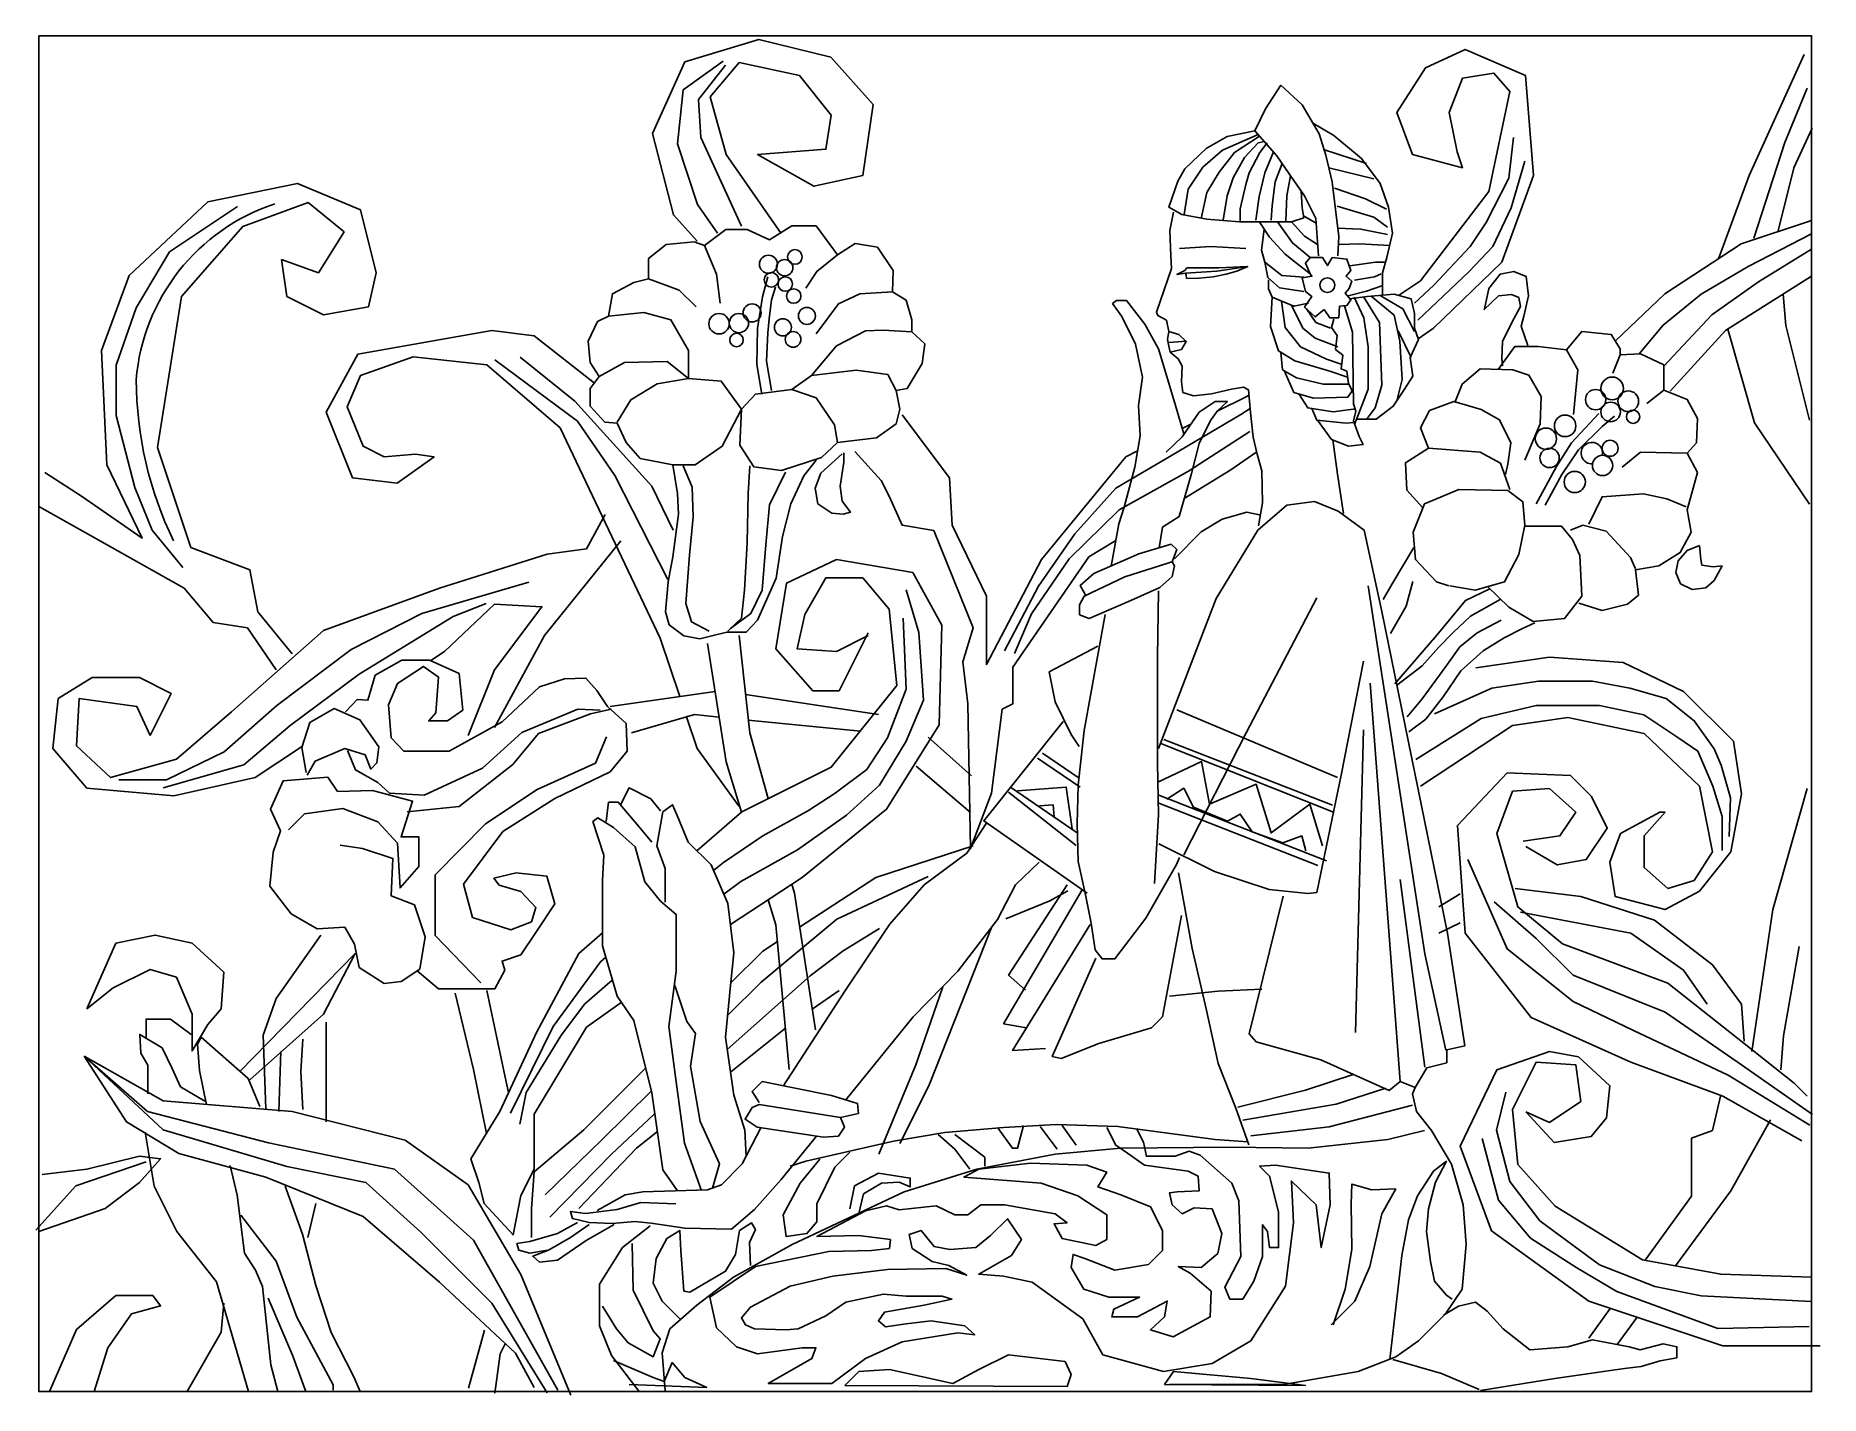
# Model space of a CAD drawing. Header units: millimetres. Extents: x 474 to 963, y 279 to 650.
import ezdxf

# ---------------------------------------------------------------- set-up
doc = ezdxf.new("R2010")
doc.units = ezdxf.units.MM
doc.layers.add('3', color=3, linetype='Continuous')

msp = doc.modelspace()

# ---------------------------------------------------------------- linework, layer by layer
at = {"layer": '3'}
msp.add_lwpolyline([(475.3, 650.29), (960.12, 650.29), (960.12, 279.58), (475.3, 279.58)], close=True, dxfattribs=at)
for points in [[(678.37, 596.24), (663.26, 617.81), (658.95, 633.62), (666.86, 642.96), (683.4, 639.37), (692.03, 628.59), (690.6, 619.24), (671.89, 617.81), (687.32, 609.15), (700.66, 612.06), (703.54, 631.46), (691.9, 644.44), (672.28, 649.23), (652, 643.13), (643.13, 623.56), (648.88, 601.28), (655.35, 594.09)], [(847.14, 579.3), (853.14, 583.31), (871.84, 607.74), (877.6, 635.06), (873.28, 640.09), (864.65, 638.65), (861.06, 629.31), (863.21, 618.53), (864.65, 614.21), (850.99, 617.81), (846.67, 629.31), (854.58, 641.53), (865.37, 646.56), (881.91, 639.37), (884.07, 612.06), (875.44, 588.34), (856.74, 570.37), (852.54, 567.42)], [(958.15, 645.12), (943.05, 612.06), (934.71, 589.32)], [(662.47, 643.35), (651.57, 635.51), (650.04, 620.69), (655.49, 604.14), (660.94, 596.29)], [(663.12, 642.26), (655.71, 632.89), (656.36, 622.44), (667.48, 598.26)], [(825.26, 590.09), (824.59, 600.31), (821.48, 606.54), (817.25, 612.54), (813.92, 617.43), (807.91, 624.32), (810.8, 630.32), (815.03, 636.76), (820.81, 631.43), (825.48, 623.43), (827.26, 617.65), (829.04, 610.32), (829.93, 602.76), (830.82, 595.43), (830.6, 590.09)], [(958.93, 635.97), (952.83, 621.06), (944.35, 594.97)], [(823.92, 626.32), (829.48, 622.98), (837.05, 616.76), (842.16, 609.87), (844.39, 603.43), (845.5, 596.31), (843.94, 589.65), (842.83, 585.42), (842.83, 579.36)], [(960.31, 624.99), (955.28, 614.21), (950.96, 596.96), (950.98, 596.73)], [(807.91, 624.32), (800.35, 622.76), (794.57, 619.43), (788.78, 613.87), (786.78, 610.54), (784.34, 603.43), (787.89, 601.43), (794.79, 600.09), (803.69, 599.43), (807.24, 599.43), (817.92, 599.43), (821.26, 600.54), (820.81, 603.2), (820.55, 607.85)], [(788.56, 601.43), (789.67, 608.32), (793.68, 614.32), (799.01, 618.98), (808.83, 623.26)], [(793.23, 600.31), (794.79, 607.43), (798.13, 612.98), (802.35, 618.32), (809.18, 622.86)], [(799.24, 599.87), (800.35, 606.54), (801.91, 611.43), (805.02, 616.98), (808.8, 620.98), (810.52, 621.33)], [(803.91, 599.2), (803.91, 602.98), (805.46, 609.65), (806.35, 612.76), (809.25, 618.32), (811.25, 620.98)], [(851.57, 577.15), (856.85, 582.11), (866.79, 592.67), (871.14, 599.19), (877.36, 611.3), (878.6, 622.48)], [(812.98, 618.51), (810.58, 612.76), (809.02, 606.32), (808.13, 599.87)], [(815.31, 615.38), (813.47, 610.32), (812.58, 603.87), (812.36, 599.87)], [(826.65, 619.14), (838.4, 615.39)], [(881.71, 615.96), (877.98, 603.23), (873.01, 592.67), (866.48, 585.84), (852.5, 572.49)], [(817.67, 611.95), (816.59, 606.54), (816.36, 599.65)], [(828.15, 614.15), (840.4, 611.15)], [(541.71, 589.06), (543.15, 578.99), (553.22, 573.96), (565.45, 576.12), (567.6, 585.46), (563.29, 602.71), (546.03, 609.9), (521.57, 604.87), (500, 584.74), (492.5, 564.25), (493.96, 532.94), (503.59, 512.87), (487.05, 524.37), (476.98, 530.84)], [(829.65, 608.65), (838.15, 605.65), (843.9, 602.9)], [(529.66, 603.56), (511.08, 591.19), (501.97, 575.9), (496.51, 560.24), (496.51, 546.41), (501.61, 526.76), (506.35, 515.11), (514.72, 504.92)], [(541.71, 589.06), (551.78, 585.46), (558.8, 596.65), (548.96, 604.65), (531.12, 598.1), (514.38, 578.99), (507.8, 537.68), (516.91, 510.38), (533.08, 504.25), (535.24, 492.75), (544.59, 481.25)], [(785.68, 602.07), (784.59, 596.99), (784.95, 590.09), (785.13, 586.65), (780.96, 574.67), (781.32, 573.77), (783.68, 572.5), (784.4, 569.41), (784.04, 567.23), (784.4, 565.42), (784.77, 563.79), (786.95, 561.97), (788.04, 559.98), (787.85, 555.62), (788.22, 552.72), (791.12, 551.81), (796.02, 552.36), (801.47, 553.63), (804.74, 554.17), (806.19, 553.45), (806.74, 547.28), (807.46, 540.56), (808.55, 535.85), (809.82, 531.31), (810, 522.6), (808.91, 516.25)], [(821.17, 601.03), (824.67, 599.08)], [(830.4, 603.65), (840.4, 600.65), (844.15, 597.9)], [(633.45, 544.66), (637.26, 550.76), (644.39, 555.08), (653.04, 556.6), (661.94, 555.84), (667.54, 548.22), (662.17, 538.07), (654.82, 532.96), (648.71, 532.96), (639.81, 534.74), (635.99, 539.06), (633.45, 544.4), (630.14, 544.66), (626.07, 548.98), (626.07, 553.81), (628.61, 557.11), (626.07, 560.93), (625.56, 566.77), (628.11, 572.11), (631.16, 573.64), (632.18, 579.74), (638.03, 582.79), (642.1, 583.8), (642.1, 589.4), (646.93, 593.21), (654.56, 593.97), (657.36, 592.96), (663.21, 597.28), (669.06, 597.28), (675.17, 594.48), (681.27, 598.29), (687.89, 598.29), (691.45, 593.46), (693.74, 590.41), (698.57, 593.46), (704.68, 592.45), (709, 586.09), (708.75, 580.25), (712.56, 577.96), (714.09, 572.62), (714.09, 569.31), (717.65, 566.01), (716.89, 560.67), (712.82, 553.81), (709.76, 553.3), (710.78, 548.22), (709.76, 544.15), (704.42, 540.34), (693.74, 539.06), (689.41, 535), (678.47, 531.44), (670.84, 532.45), (667.03, 538.3), (667.54, 548.22), (671.35, 552.28), (681.27, 553.55), (687.89, 551.27), (692.97, 543.89), (693.74, 539.06)], [(809.25, 599.2), (811.91, 595.2), (816.14, 590.54), (819.25, 588.09), (823.03, 585.2)], [(810.47, 597.37), (809.69, 591.65), (810.59, 588.37), (815.25, 584.76), (821.26, 584.31)], [(814.05, 599.43), (818.14, 593.65), (823.03, 589.65)], [(817.92, 599.43), (821.49, 595.49), (825.04, 593.2)], [(830.4, 597.65), (836.9, 597.4), (844.15, 595.9)], [(906.47, 566.84), (920.03, 579.71), (940.89, 593.37), (960.12, 599.77)], [(912.97, 563.32), (919.57, 571.15), (929.98, 579.66), (942.76, 587.23), (960.12, 596.15)], [(657.36, 592.96), (660.67, 585.08), (661.68, 577.2)], [(787.31, 592.09), (795.84, 592.63), (805.46, 592.09)], [(830.9, 593.16), (836.4, 593.41), (844.9, 592.91)], [(919.76, 559.93), (932.82, 573.99), (945.6, 582.98), (960.12, 591.9)], [(693.74, 590.41), (688.14, 585.84), (685.09, 581.26)], [(789.31, 586.83), (788.76, 586.1), (786.58, 585.01), (788.94, 585.38), (789.12, 584.83), (789.21, 583.92), (792.64, 584.02), (796.48, 584.33), (800.06, 585.06), (802.92, 585.92), (806.01, 587.19), (806.01, 587.19)], [(788.94, 585.38), (797.46, 585.94)], [(789.31, 586.83), (792.94, 586.83), (798.02, 586.83), (806.01, 587.19)], [(797.46, 585.94), (806.01, 587.19)], [(810.59, 588.37), (811.46, 584.16), (814.66, 581.4), (821.26, 580.31)], [(826.82, 575.42), (824.37, 573.42), (821.48, 576.09), (823.48, 578.98), (821.7, 580.31), (820.81, 584.09), (823.48, 584.53), (823.03, 585.2), (821.7, 588.09), (823.03, 589.65), (826.37, 589.65), (827.71, 587.42), (829.04, 589.65), (833.04, 589.2), (834.16, 586.09), (832.82, 584.53), (834.38, 583.2), (833.71, 581.2), (832.6, 579.87), (834.16, 578.09), (833.04, 576.53), (831.04, 576.31), (830.82, 573.2), (828.37, 573.2), (826.82, 575.42)], [(833.9, 587.41), (840.9, 588.41), (843.4, 588.41)], [(870.73, 575.57), (871.84, 581.13), (874.96, 585.13), (878.74, 585.8), (882.08, 584.46), (882.74, 579.13), (881.41, 573.57), (880.74, 570.91), (882.52, 565.57)], [(642.1, 583.8), (650.49, 580.75), (655.07, 576.18)], [(673.05, 552.3), (671.73, 560.36), (671.89, 570.23), (673.21, 578.94), (674.69, 584.37)], [(675.68, 553.29), (674.36, 561.34), (674.69, 569.08), (675.02, 572.86), (675.68, 578.12), (676.83, 581.57)], [(812.58, 578.76), (811.6, 581.11), (811.6, 583.58)], [(833.4, 579.16), (838.4, 580.41), (842.65, 581.91)], [(835.15, 583.41), (840.65, 584.41), (842.4, 585.16)], [(921.47, 553.12), (936.58, 569.65), (960.12, 584.55)], [(687.89, 568.81), (693.99, 576.94), (699.84, 579.74), (708.75, 580.25)], [(788.46, 541.48), (785.73, 550.69), (781.55, 564.71), (777.78, 571.41), (772.75, 577.9), (770.03, 577.9), (768.98, 577.06), (771.49, 573.5), (775.26, 565.97), (777.15, 556.97), (776.1, 549.23), (776.52, 540.86), (775.05, 532.28), (772.12, 521.39), (770.66, 516.79), (768.56, 505.28)], [(812.58, 578.76), (812.14, 570.76), (814.36, 564.09), (818.81, 561.42), (828.37, 558.53), (833.26, 556.9)], [(812.58, 578.76), (818.59, 576.31), (822.59, 577.2)], [(815.18, 577.7), (816.14, 570.53), (820.37, 565.2), (827.48, 561.87), (831.49, 560.53)], [(817.89, 576.6), (821.03, 570.31), (824.37, 567.64), (830.6, 565.2)], [(832.42, 576.46), (834.6, 569.2), (834.9, 549.39)], [(833.71, 578.31), (838.6, 578.98), (845.94, 579.65), (850.61, 578.31), (851.5, 574.31), (851.5, 570.31), (852.61, 567.2), (850.39, 562.31), (851.06, 557.2), (848.83, 553.64), (845.72, 548.97), (841.05, 545.42), (835.7, 545.42)], [(835.04, 578.76), (837.71, 573.2), (838.83, 565.2), (838.83, 553.64), (835.17, 544.02)], [(837.69, 578.85), (841.94, 571.87), (842.61, 554.75), (840.83, 548.53), (838.6, 545.64)], [(839.69, 579.08), (845.94, 573.87), (847.5, 566.75), (848.17, 556.31), (846.7, 550.44)], [(842.12, 579.3), (848.39, 575.64), (851.5, 569.42)], [(870.51, 575.35), (874.51, 579.13), (878.07, 579.57), (880.07, 578.68), (880.52, 576.24), (878.29, 572.02), (875.63, 566.68), (875.4, 562.02), (875.63, 560.02)], [(952.4, 579.67), (953.12, 571.09), (959.59, 545.21)], [(631.16, 573.64), (640.83, 574.65), (648.2, 572.62), (653.04, 564.23), (653.04, 556.6)], [(822, 575.61), (824.59, 571.87), (828.6, 570.31)], [(825.02, 545.17), (828.82, 539.86), (833.49, 538.08), (837.49, 538.53), (836.38, 540.75), (834.82, 544.97), (835.49, 547.64), (834.82, 549.64), (834.82, 552.53), (833.49, 555.2), (833.04, 558.53), (831.49, 559.2), (831.93, 562.98), (829.93, 564.53), (830.37, 568.31), (828.82, 570.53), (829.48, 572.76)], [(650.61, 469.58), (645.28, 485.56), (617.95, 543.06), (597.81, 560.31), (577.67, 562.46), (563.29, 557.43), (559.69, 548.81), (564.01, 538.03), (569.76, 535.15), (578.39, 535.87), (583.43, 535.15), (573.36, 527.96), (561.13, 529.4), (553.94, 547.37), (562.57, 563.18), (599.25, 569.65), (610.76, 568.21), (627.3, 555.28)], [(686.61, 557.37), (693.48, 565.5), (701.37, 569.57), (706.2, 569.82), (714.09, 569.31)], [(784.33, 566.37), (789.12, 566.77)], [(784.4, 569.41), (787.13, 568.63), (789.12, 566.64), (787.79, 564.51), (784.77, 563.79)], [(847.05, 569.64), (850.61, 562.31)], [(893.12, 564.45), (897.28, 569.44), (905.33, 568.61), (907.83, 564.72), (907.83, 563.06), (913.38, 563.34), (919.76, 560.29), (919.76, 553.36), (926.14, 550.86), (928.92, 545.59), (928.64, 538.94), (926.14, 536.16), (928.92, 530.89), (926.14, 520.63), (927.25, 514.53), (924.2, 508.99), (918.37, 505.38), (911.99, 504.27), (912.82, 497.34), (909.77, 494.85), (902.83, 493.18), (896.45, 495.12)], [(937.19, 570.04), (944.49, 544.49), (959.59, 522.21)], [(600.03, 561.69), (622.62, 544.94), (632.82, 530.02), (647.39, 501.63)], [(606.95, 562.41), (621.89, 550.4), (643.01, 527.11), (648.84, 515.09)], [(815, 563.7), (815.47, 558.98), (819.25, 556.75), (826.59, 554.98), (833.6, 554.98)], [(874.38, 559.03), (878.97, 565.28), (885.35, 565.28), (893.12, 564.45), (896.17, 558.9), (895.06, 546.7)], [(907.83, 563.06), (905.74, 558.04)], [(628.61, 557.11), (635.48, 560.93), (647.18, 561.18), (653.04, 556.6)], [(681.27, 553.55), (686.61, 557.37), (698.82, 558.89), (707.47, 557.62), (709.76, 553.3)], [(815.86, 558.75), (818.59, 552.75), (823.92, 551.2), (833.27, 551.42), (834.47, 553.23)], [(862.6, 550.03), (864.54, 555.02), (869.53, 559.18), (878.41, 558.9), (882.85, 557.51), (886.18, 551.69), (885.91, 544.2), (881.74, 534.22)], [(797.59, 547.64), (805.67, 551.68), (806.31, 552.11)], [(819.9, 552.37), (822.37, 548.53), (829.26, 547.42), (835.49, 548.31)], [(919.76, 553.36), (915.04, 549.75)], [(711.45, 546.65), (724.4, 529.4), (725.12, 516.46), (734.47, 497.06), (734.47, 478.37), (749.57, 507.12), (772.59, 535.15), (775.82, 536.77)], [(739.4, 482.14), (748.72, 499.83), (758.67, 514.12), (769.85, 526.54), (785.08, 535.54), (804.03, 546.72), (806.64, 548.39)], [(783.64, 536.46), (788.04, 540.65), (792.65, 547.34), (797.04, 550.27), (800.39, 550.27), (797.67, 547.76), (795.79, 545.04), (792.65, 538.76), (790.55, 530.6), (787.2, 518.88), (782.59, 515.95), (781.71, 510.29)], [(823.46, 548.35), (824.81, 545.2), (832.82, 544.31), (834.98, 544.55)], [(855.38, 537.55), (853.16, 543.1), (855.66, 547.81), (862.32, 550.31), (869.81, 548.09), (874.81, 545.31), (877.86, 538.94), (877.03, 533.11), (876.47, 530.34)], [(884.83, 522.27), (890.39, 532.51), (894.49, 538.94), (901.95, 546.98)], [(806.52, 542.06), (789.74, 531.19), (770.78, 520.64), (757.11, 507.29), (746.85, 492.2), (742.19, 481.34)], [(788.05, 542.87), (790.37, 544.04)], [(887.32, 521.98), (891.86, 530.31), (896.39, 537.04), (902.83, 543.48), (906.2, 546.25)], [(829.25, 539.84), (830.52, 530.4), (832.15, 519.7)], [(853.84, 521.2), (849.42, 526.07), (849.12, 533.53), (855.38, 537.55), (869.53, 536.44), (875.08, 533.39), (877.58, 526.18)], [(648.71, 532.96), (649.98, 525.08), (650.24, 519.49), (648.71, 507.8), (647.44, 500.93), (646.68, 492.8), (647.69, 489.24), (651.76, 486.19), (656.09, 485.43), (659.4, 486.19), (663.47, 487.21), (668.81, 487.21), (671.86, 490.51), (676.95, 501.95), (678.73, 513.39), (681.02, 522.29), (684.58, 529.91), (687.89, 534.23)], [(658.63, 487.46), (653.8, 490), (652.27, 495.09), (653.29, 508.31), (654.31, 518.73), (654.05, 526.86), (651.51, 532.71)], [(669.82, 532.71), (669.32, 525.08), (669.06, 511.61), (668.3, 498.65), (667.54, 491.02), (663.72, 487.46)], [(695.01, 536.01), (689.16, 530.68), (687.63, 526.61), (688.39, 522.29), (692.21, 519.74), (695.26, 519.49), (697.3, 520), (695.01, 523.05), (694.5, 527.12), (695.52, 533.73), (695.52, 536.27)], [(769.84, 512.31), (762.52, 507.84), (741.66, 477.65), (741.66, 467.59), (738.78, 466.15), (735.91, 443.15), (730.15, 428.06), (729.43, 467.59), (728, 479.09), (730.87, 488.43), (720.08, 515.03), (711.45, 516.46), (707.86, 524.37), (705.7, 528.68), (698.51, 536.59)], [(808.4, 536.49), (801.36, 531.56), (788.6, 523.76)], [(926.14, 536.16), (913.38, 536.44), (908.38, 532.28)], [(679.49, 530.93), (675.17, 522.03), (674.15, 511.1), (673.13, 498.65), (670.08, 492.29), (664.48, 488.22)], [(781.57, 455.42), (797.31, 496.38), (808.72, 515.1), (816.59, 521.89), (824.19, 522.97), (830.71, 520.26), (837.77, 515.1), (842.65, 492.86), (860.57, 404.95), (865.27, 374.1), (860.38, 373.02), (860.38, 369.49), (854.95, 368.13), (851.69, 362.71), (847.62, 364.34), (844.64, 361.89), (825.9, 370.31), (808.26, 375.19), (806.36, 377.36), (815.59, 415.07)], [(861.21, 499.84), (868.15, 498.73), (876.19, 500.95), (880.08, 508.43), (881.74, 516.48), (881.19, 522.85), (877.03, 525.9), (863.71, 526.18), (854.27, 522.3), (851.22, 514.53), (851.78, 507.05), (857.6, 500.95), (860.93, 499.84)], [(899.23, 516.75), (902.83, 524.24), (914.21, 525.07), (920.59, 523.69), (925.86, 521.47)], [(475.54, 521.5), (515.1, 499.21), (523.01, 489.87), (532.36, 488.43), (540.27, 476.93)], [(505.75, 458.96), (502.15, 466.87), (486.33, 469.03), (485.61, 456.09), (494.96, 447.46), (512.94, 452.5), (528.05, 465.43), (553.22, 487.71), (584.87, 499.21), (614.36, 508.56), (625.14, 510), (630.18, 519.34)], [(785.88, 507.27), (793.21, 514.6), (798.91, 518.12), (805.7, 520.02), (809.5, 519.21)], [(871.5, 499.69), (877.3, 494.01), (883.96, 490.13), (892.57, 490.96), (897.28, 497.06), (896.73, 508.16), (894.79, 512.59), (891.73, 516.2), (881.74, 516.2)], [(894.23, 515.09), (897.56, 516.48), (903.94, 514.81), (910.6, 507.6), (911.99, 504.55)], [(599.97, 461.12), (613.64, 486.28), (634.49, 512.15)], [(761.72, 497.04), (760.07, 499.97), (763.83, 503.26), (776.18, 508.67), (785, 511.25), (786.53, 509.84), (785.24, 506.44), (785.94, 505.38), (785.24, 502.44), (781.94, 499.39), (773.95, 495.86), (764.66, 491.87), (762.54, 490.93), (759.95, 491.98), (759.95, 494.69), (761.25, 497.04), (772.3, 502.32), (784.06, 506.08), (785.47, 506.55)], [(842.97, 496.18), (845.42, 500.46), (851.39, 510.4)], [(929.45, 510.9), (926.11, 509.56), (923.67, 506.67), (923, 503.56), (924.33, 500.45), (927.45, 498.9), (931.23, 499.34), (933.45, 501.34), (935.68, 505.34), (933.23, 505.12), (930.12, 505.56), (929.89, 507.12), (929.45, 510.9)], [(702.1, 487), (694.19, 471.18), (687, 471.18), (676.93, 482.68), (679.81, 500.65), (693.47, 507.12), (714.33, 503.53), (722.24, 489.15), (721.52, 461.84), (707.14, 438.84), (684.12, 420.15), (664.49, 407.28)], [(497.18, 446.87), (510.25, 446.87), (526.02, 454.53), (540.44, 467.14), (560.72, 482.45), (580.09, 492.35), (609.38, 500.91)], [(655.3, 427.43), (667.58, 438.12), (692.03, 450.34), (710.01, 472.62), (707.86, 493.46), (700.66, 502.09), (690.6, 502.09), (684.84, 492.03), (682.68, 482.68), (693.47, 481.96), (702.1, 486.28)], [(712.55, 498.8), (716, 487.16), (717.3, 468.63), (712.55, 457.43), (705.22, 445.36), (696.17, 437.18), (682.8, 427.7), (667.28, 419.08), (662.69, 415.54)], [(781.57, 498.55), (781.3, 480.38), (781.3, 451.35), (781.57, 437.24), (780.48, 418.52)], [(838.91, 499.87), (854.39, 399.22), (860.09, 372.9)], [(844.96, 486.85), (849.24, 494.35), (851.08, 501.08)], [(846.18, 473.09), (857.66, 486.39), (865.47, 495.88), (872.12, 499.08)], [(509.35, 444.62), (531.43, 450.93), (544.04, 461.73), (562.97, 475.69), (588.66, 491.45), (597.67, 495.06)], [(582.5, 479.43), (586.3, 481.96), (599.97, 494.9), (612.92, 494.18), (599.97, 476.93), (592.78, 458.96)], [(824.8, 496.62), (805.52, 459.72), (788.42, 426.35)], [(846.64, 472.63), (853.68, 477.98), (858.12, 483.03), (862.1, 487.16), (866.84, 491.59), (874.96, 496.18)], [(659.83, 422.07), (662.53, 424.25), (673.31, 431.57), (685.82, 438.47), (693.15, 443.21), (701.77, 449.67), (707.38, 458.29), (712.55, 471.65), (711.69, 491.04)], [(766.91, 492.04), (761.21, 460.3), (759.58, 445.38), (759.31, 434.8), (759.58, 424.49), (761.48, 415.81), (763.11, 407.67), (764.19, 400.34), (766.09, 397.9), (769.62, 397.9), (778.04, 409.02), (786.45, 423.67), (787.27, 425.57)], [(849.55, 464.06), (853.68, 468.96), (860.11, 477.83), (863.94, 483.18), (868.68, 487), (875.26, 490.52)], [(850.01, 459.93), (854.6, 463.45), (859.35, 469.57), (864.24, 476.6), (870.36, 482.11), (876.03, 485.63), (880.93, 488.08), (884.45, 489.76)], [(658.23, 484.12), (663.26, 451.78), (667.48, 438.03)], [(666.86, 486.28), (669.74, 459.68), (674.75, 441.7)], [(764.97, 483.4), (751.67, 476.34), (753.3, 468.2), (757.64, 459.25), (759.82, 455.99)], [(630.84, 466.87), (627.91, 471.26), (624.97, 474.68), (619.11, 474.44), (612.27, 472.24), (602.01, 462.72), (587.59, 454.66), (575.13, 454.66), (571.71, 458.32), (570.97, 467.36), (573.42, 473.22), (580.5, 477.86), (584.66, 474.93), (583.92, 465.16), (581.97, 462.96), (587.1, 462.96), (591.25, 465.89), (590.28, 475.9), (582.21, 479.57), (574.64, 479.57), (567.31, 475.41), (565.35, 468.58), (562.42, 468.82), (559.24, 465.4)], [(781.63, 429.33), (796.83, 421.74), (811.76, 416.86), (822.35, 415.77), (824.8, 416.04), (831.58, 448.6), (837.56, 479.25)], [(868.3, 477.49), (888.44, 480.37), (908.58, 478.93), (925.12, 471.02), (938.79, 457.37), (940.94, 442.99), (938.07, 427.18), (929.44, 416.4), (920.09, 411.37), (906.42, 414.96), (904.98, 424.31), (907.86, 432.21), (918.65, 437.96), (920.09, 437.96), (914.33, 431.49), (914.33, 422.87), (920.81, 417.12), (928, 419.27), (933.03, 427.18), (929.44, 445.15), (914.33, 459.52), (893.47, 463.84), (878.37, 461.68), (853.2, 445.15)], [(505.75, 458.96), (511.5, 470.46), (502.87, 474.78), (489.93, 474.78), (480.58, 469.03), (479.14, 455.37), (488.49, 444.59), (512.22, 442.43), (534.52, 447.46), (547.4, 456.05)], [(857.02, 464.9), (872.69, 471.94), (885.48, 473.85), (900.2, 473.85), (910.43, 471.94), (920.35, 469.06), (928.03, 462.99), (933.46, 455.31), (935.38, 450.84), (937.94, 441.89), (937.62, 431.34)], [(631.62, 466.87), (660.28, 470.96)], [(668.6, 470.17), (704.98, 464.71)], [(839.46, 473.29), (847.62, 364.34)], [(548.49, 448.8), (547.27, 455.64), (549.47, 462.47), (556.07, 466.38), (563.15, 463.21), (568.28, 455.88), (567.8, 451.48), (566.09, 449.78), (564.62, 453.68), (559, 455.39), (550.94, 451.97), (548.74, 448.07)], [(559.73, 454.9), (561.93, 449.53), (568.04, 446.11), (571.22, 443.18), (580.75, 442.69), (596.63, 450.02), (607.38, 459.79), (622.77, 466.14), (628.88, 465.89)], [(576.1, 438.05), (590.28, 439.52), (604.94, 451), (612.02, 459.54), (626.2, 464.91), (631.82, 466.14)], [(578.79, 394.59), (584.66, 389.71), (600.05, 389.71), (602.74, 394.84), (602.01, 397.28), (607.14, 398.99), (611.29, 405.09), (616.42, 412.9), (614.22, 420.47), (605.91, 421.45), (599.81, 419.99), (601.27, 418.03), (607.14, 416.32), (611.29, 411.93), (610.07, 408.02), (604.45, 405.82), (593.94, 409.24), (591.5, 418.28), (602.25, 432.68), (616.42, 441.72), (631.57, 449.04), (636.21, 454.66), (635.97, 462.23), (630.84, 466.87)], [(637.37, 459.68), (654.63, 464.71), (661.36, 464.01)], [(666.86, 439.56), (655.35, 455.37), (652.45, 464.08)], [(786.52, 465.96), (830.5, 447.51)], [(851.9, 452.44), (869.81, 463.62), (884.84, 467.14), (902.12, 467.14), (914.27, 464.58), (923.87, 458.19), (928.99, 454.67), (933.14, 445.09), (935.7, 436.77), (935.7, 431.02), (935.7, 427.5)], [(669.36, 463.18), (700.06, 460.13)], [(755.47, 462.78), (733.75, 435.65), (761.99, 415.84)], [(837.56, 460.53), (835.38, 377.79)], [(630.58, 458.56), (627.59, 451.38), (611.62, 444.2), (597.45, 434.83), (583.68, 420.87), (583.68, 404.32), (596.25, 391.35)], [(718.57, 458.49), (730.43, 447.95)], [(749.77, 454.1), (759.82, 447.31)], [(782.17, 456.74), (829.41, 438.02)], [(782.99, 457.82), (829.14, 439.92)], [(715.27, 450.59), (730.09, 437.94)], [(748.41, 452.74), (760.09, 444.87)], [(781.36, 446.16), (793.3, 451.85), (795.47, 440.19), (808.23, 445.61), (812.31, 432.32), (822.9, 440.19), (826.42, 428.79)], [(543.61, 433.17), (548, 437.57), (558.51, 439.03), (568.04, 435.37), (573.42, 429.51), (574.15, 417.3), (579.28, 423.16), (579.28, 431.22), (574.39, 431.22), (577.57, 440.98), (566.57, 443.92), (557.04, 443.67), (554.36, 447.58), (542.14, 446.6), (538.72, 438.79), (541.41, 432.93), (539.45, 427.07), (538.47, 417.79), (544.34, 410.22), (551.42, 406.07), (559, 406.56), (561.69, 401.92), (562.91, 395.57), (569.75, 391.17), (574.39, 391.66), (579.53, 395.08), (580.99, 403.87), (578.06, 412.66), (571.71, 415.1), (572.19, 425.36), (563.89, 428.04), (557.78, 429.02)], [(634.45, 440.04), (636.76, 444.65), (642.69, 441.68), (645.33, 438.39)], [(741.08, 444.87), (759.54, 432.12)], [(742.98, 443.79), (756.29, 444.87), (757.92, 433.48)], [(783.8, 441.54), (788.42, 444.53), (791.13, 439.37), (800.36, 435.57), (803.89, 437.47), (807.15, 432.59), (815.57, 429.61), (820.72, 431.51), (821.81, 427.44)], [(881.97, 428.62), (890.6, 423.59), (898.51, 425.02), (904.26, 433.65), (899.95, 442.27), (894.19, 448.02), (876.93, 448.74), (863.27, 434.37), (865.42, 404.9), (883.41, 381.9), (910.74, 369.68), (935.91, 360.34), (957.49, 348.12)], [(881.25, 430.06), (891.32, 431.49), (895.63, 437.96), (888.44, 444.43), (878.37, 443.71), (874.06, 432.21), (879.81, 412.09), (892.04, 402.02), (920.81, 391.24), (941.66, 374.71), (955.33, 363.93), (958.93, 360.34)], [(958.93, 444.43), (949.58, 411.37), (943.82, 372.56)], [(630.49, 435.42), (631.15, 440.69), (633.79, 440.69), (639.39, 434.11), (643.02, 429.82)], [(646.65, 413.35), (646.65, 422.57), (644.34, 428.83), (645.99, 438.06), (648.63, 440.04), (649.94, 437.07), (652.91, 429.82), (659.18, 423.56), (663.79, 413.02), (665.44, 399.51), (664.45, 390.62), (663.13, 376.45), (665.44, 360.64), (668.41, 351.08), (668.74, 343.84)], [(740.54, 443.51), (759, 428.86)], [(748.96, 439.72), (752.76, 439.99), (753.03, 436.73)], [(781.63, 442.63), (827.51, 424.72)], [(781.63, 440.46), (825.07, 423.37)], [(649.99, 334.5), (645.99, 340.21), (643.02, 361.3), (638.08, 381.06), (633.46, 387.65), (629.5, 401.49), (629.5, 419.28), (629.83, 426.2), (626.87, 435.42), (628.19, 436.41), (632.47, 433.78), (638.41, 428.51), (641.04, 418.95), (645.33, 413.68), (649.61, 410.06), (649.61, 394.57), (647.64, 379.42), (649.61, 364.26), (651.92, 347.46), (656.43, 334.7)], [(734.55, 435.2), (729.12, 426.79), (717.45, 418.11), (707.95, 407.26), (695.73, 389.08), (678.9, 363.04)], [(683.39, 406.57), (704.26, 420.15), (730.87, 428.78)], [(959.65, 352.43), (937.35, 366.09), (911.46, 378.31), (894.91, 386.21), (876.93, 400.59), (866.14, 425.02)], [(663.69, 382.4), (672.88, 391.5), (693.58, 408.74), (718.59, 420.37)], [(748.94, 424.35), (742.43, 418.11), (737.54, 408.62), (726.68, 394.51), (714.46, 382.03), (696.04, 359.32)], [(786.97, 421.37), (790.77, 400.76), (794.57, 384.21), (797.83, 369.28), (802.72, 357.08), (806.24, 347.04)], [(681.28, 418.29), (681.96, 415.84), (687.72, 378.47)], [(760.63, 416.76), (739.19, 380.14), (745.43, 379.05)], [(739.75, 408.82), (751.83, 413.76), (756.77, 416.51)], [(756.56, 418.12), (740.54, 393.43), (745.16, 389.36)], [(847.6, 419.57), (854.39, 368.29)], [(858.23, 412.09), (863.99, 415.68)], [(879.09, 417.12), (897.07, 414.96), (917.21, 408.49), (933.03, 396.27), (940.94, 385.49), (941.66, 375.43)], [(674.83, 414.06), (676.93, 407.22), (680.53, 367.68)], [(960.36, 355.31), (940.94, 368.96), (920.09, 383.34), (894.91, 393.4), (884.84, 403.46), (873.34, 413.52)], [(880.53, 410.65), (910.74, 404.9), (925.12, 394.84), (931.59, 385.49)], [(663.62, 373.12), (686.25, 393.22), (695.3, 400.12), (705.22, 406.15)], [(735.88, 406.46), (718.75, 363.21), (710.84, 347.39)], [(762.81, 407.27), (741.63, 372.81), (750.59, 373.35)], [(764.44, 398.04), (752.49, 371.18), (754.93, 370.64), (765.25, 374.71), (779.64, 379.05), (782.62, 382.04), (787.78, 409.71)], [(858.23, 404.9), (863.99, 407.77)], [(488.49, 384.22), (496.4, 402.18), (507.19, 404.34), (517.26, 402.18), (525.89, 394.28), (525.17, 384.22), (521.57, 379.9), (517.26, 372.72), (517.26, 382.78), (512.94, 392.84), (505.75, 395), (495.68, 389.97), (488.49, 384.22)], [(552.5, 404.34), (540.27, 387.09), (536.68, 377.03), (537.4, 356.9)], [(634.62, 386), (625.14, 379.18), (610.76, 355.47), (610.76, 340.37), (607.16, 333.18), (605.01, 322.4), (597.09, 331.03), (595.66, 336.78), (593.5, 343.25), (601.41, 356.18), (611.48, 377.75), (622.99, 399.31), (629.5, 404.98)], [(664.52, 391.22), (673.33, 400.03), (677.35, 402.64)], [(956.77, 401.31), (952.45, 376.87), (951.73, 367.53)], [(530.2, 366.97), (561.85, 399.31), (553.22, 382.78), (533.08, 364.81)], [(604.32, 355.74), (615.96, 379.44), (628.9, 397.1), (630.41, 398.32)], [(632.2, 392.05), (631.49, 391.5), (624.59, 385.47), (618.12, 376.85), (608.63, 361.34), (606.91, 352.72)], [(649.29, 390.62), (652.58, 380.73), (654.89, 377.44), (653.57, 368.54), (656.21, 353.39), (661.48, 341.86), (659.53, 335.23)], [(589.18, 388.53), (594.22, 367.68), (597.72, 350.16)], [(597.81, 389.25), (602.85, 365.53), (603.82, 361.34)], [(686.85, 384.11), (694.19, 389.25)], [(722.54, 390.28), (715.15, 368.96), (705.08, 344.52)], [(784.53, 387.73), (797.83, 389.09), (809.77, 389.63)], [(504.67, 376.26), (504.67, 381.44), (511.33, 381.44), (517.01, 377.25)], [(505.16, 360.96), (505.16, 368.86), (503.19, 372.06), (502.94, 377.25), (509.11, 373.54), (511.83, 367.87), (514.05, 362.93), (520.72, 358.98)], [(521.21, 358), (519.24, 367.37), (518.74, 374.53), (519.73, 376.51), (532.57, 365.15), (535.78, 357.5)], [(547.52, 375.89), (546.97, 367.11), (547.52, 356.68)], [(553.94, 380.62), (553.94, 372), (553.94, 353.31)], [(664.53, 366.87), (679.5, 378.94)], [(487.77, 371.28), (509.35, 351.15), (543.15, 341.09), (564.73, 336.78), (579.83, 323.12), (599.25, 303.72), (614.36, 279.28)], [(487.77, 371.28), (505.03, 356.18), (538.12, 347.56), (572.64, 340.37), (594.22, 320.97), (617.23, 280)], [(487.77, 371.28), (499.28, 353.31), (513.66, 344.68), (537.4, 338.22), (564.01, 327.44), (584.87, 309.47), (605.72, 290.06), (610.76, 280.72)], [(487.77, 371.28), (509.35, 359.06), (544.59, 356.18), (575.52, 348.28), (592.78, 336.06), (607.16, 311.62), (620.83, 278.56)], [(541.48, 372.6), (540.93, 356.13)], [(881.97, 356.03), (889.74, 347.67), (899.87, 349.35), (904.09, 354.41), (904.98, 363.21), (896.35, 371.12), (888.44, 372.56), (874.06, 367.53), (863.99, 346.68), (872.58, 323.49), (899.23, 304.28), (935.91, 292.06), (962.52, 292.06)], [(610.04, 321.69), (610.04, 329.59), (610.76, 339.65), (624.42, 351.15), (641.33, 368.05)], [(803.26, 357.35), (821.72, 361.96), (834.75, 366.3)], [(881.97, 356.03), (888.44, 353.15), (897.07, 358.9), (895.63, 368.96), (884.84, 369.68), (878.37, 356.74), (879.81, 341.65), (890.02, 330.24), (913.93, 315.62)], [(613.81, 333.33), (629.33, 348.41), (642.89, 361.82)], [(672.3, 358.63), (670.4, 361.61), (673.12, 364.32), (692.12, 360.53), (699.18, 358.36), (699.45, 355.64), (694.57, 354.56), (695.65, 351.84), (694.02, 349.4), (689.95, 349.13), (671.76, 351.84), (668.5, 354.02), (670.4, 357.27), (672.3, 358.08), (694.57, 354.56)], [(851.69, 362.71), (851.03, 361.02), (852.11, 356.13), (856.19, 350.98), (861.62, 341.76), (864.88, 330.63), (865.69, 319.78), (864.6, 307.57), (859.99, 300.79), (852.66, 293.46), (846.41, 289.12), (836.1, 285.05), (815.74, 281.53), (784.51, 281.53)], [(804.62, 353.82), (830.14, 358.16), (843.71, 362.5)], [(876.52, 361.44), (873.98, 351.04), (877.64, 336.98), (885.8, 326.3), (902.12, 314.21), (917.31, 308.31), (929.97, 305.78), (960.12, 304.24)], [(806.79, 349.48), (828.24, 351.92), (851.04, 357.89)], [(935.19, 360.34), (933.03, 350.99), (927.28, 348.84), (927.28, 333.03), (914.61, 315.49)], [(615.1, 327.3), (631.92, 344.53), (643.56, 355.3), (643.83, 355.54)], [(628.05, 329.06), (635.65, 333.4), (640.54, 334.21), (658.19, 334.75), (661.99, 336.11), (667.69, 341.81), (672.85, 351.84)], [(767.39, 351.79), (769.84, 346.91), (773.09, 344.74), (777.71, 341.49), (789.66, 339.86), (792.37, 338.5), (792.64, 334.43), (786.67, 334.16), (784.5, 333.89), (785.31, 330.63), (788.03, 328.19), (791.28, 329.82), (796.17, 329.55), (798.89, 322.77), (797.8, 317.34), (793.19, 313.54), (786.94, 313.81), (790.2, 311.91), (795.9, 307.03), (795.63, 299.98), (785.58, 294.55), (779.34, 296.45), (783.14, 299.98), (783.95, 304.32), (775.81, 299.98), (768.75, 299.98), (769.29, 302.15), (776.35, 305.4), (767.94, 305.4), (761.15, 307.57), (757.62, 313.54), (758.16, 317.07), (761.42, 315.98), (769.57, 312.73), (778.8, 314.35), (782.6, 318.15), (782.6, 323.58), (779.34, 330.09), (771.19, 333.35), (764.95, 335.52), (767.39, 339.59), (761.96, 341.49), (746.49, 342.03), (732.37, 340.4), (728.3, 338.23), (749.48, 336.6), (759.52, 333.07), (767.39, 327.92), (767.39, 321.14), (764.41, 319.51), (755.18, 321.41), (753, 325.48), (756.53, 325.75), (753.28, 328.19), (739.43, 330.63), (732.91, 330.63), (729.38, 327.92), (725.86, 327.92), (720.7, 330.36), (710.65, 329.28), (707.12, 330.36), (701.42, 329.01), (688.12, 321.95), (699.52, 322.22), (708.21, 321.14), (707.94, 318.7), (703.05, 318.15), (691.38, 317.88), (671.29, 313.81), (658.8, 305.4), (660.7, 296.99), (666.13, 291.84), (671.83, 289.94), (684.05, 291.57), (687.85, 291.57), (686.76, 288.58), (674.81, 281.8), (692.19, 281.8), (701.42, 288.58), (711.47, 293.19), (726.67, 295.64), (731.29, 295.09), (728.57, 297.53), (719.34, 298.89), (712.55, 298.08), (706.85, 297.26), (704.95, 298.89), (706.58, 301.33), (717.44, 303.23), (725.04, 304.86), (722.33, 305.67), (712.55, 305.67), (706.31, 306.22), (695.99, 304.05), (690.56, 300.25), (682.96, 296.72), (679.7, 296.45), (671.01, 296.72), (668.57, 297.81), (667.48, 299.7), (669.93, 302.69), (680.79, 308.39), (692.46, 311.1), (707.39, 313), (723.41, 313.27), (729.11, 311.37), (724.23, 314.08), (719.61, 315.17), (714.18, 318.7), (713.37, 322.49), (716.62, 323.58), (720.15, 319.24), (724.5, 318.42), (731.56, 318.97), (735.63, 322.22), (740.24, 326.83), (744.05, 321.14), (741.33, 316.8), (732.37, 311.64), (739.16, 311.1), (747.03, 309.47), (760.88, 299.43), (766.31, 289.67), (782.87, 285.05), (796.17, 287.22), (806.76, 293.46), (816.26, 308.39), (818.43, 325.75), (817.89, 337.14), (824.68, 330.63), (826.04, 318.97), (828.48, 330.63), (828.21, 339.31), (813.55, 341.49), (809.2, 341.21), (811.92, 338.5), (814.36, 328.73), (814.36, 318.97), (811.92, 318.97), (811.38, 323.31), (810.02, 325.21), (810.02, 316.53), (807.57, 309.74), (804.59, 304.86), (801.06, 304.86), (799.7, 308.11), (804.04, 316.53), (803.5, 331.72), (801.6, 336.6), (792.91, 344.2), (789.93, 345.28), (786.13, 343.93), (778.25, 343.93), (777.44, 347.73), (775.54, 351.52)], [(805.97, 347.82), (796.99, 348.54), (770.38, 352.07), (753.55, 352.61), (739.16, 351.79), (723.14, 350.44), (709.02, 348), (685.13, 342.57), (680.79, 341.21)], [(737.53, 351.79), (741.6, 346.1), (742.96, 346.1), (744.59, 352.34)], [(749.2, 352.07), (753.82, 345.83)], [(755.18, 352.34), (758.98, 346.91)], [(948.86, 353.87), (938.07, 334.46), (922.88, 313.97)], [(504.43, 350.52), (506.9, 335.72), (513.07, 323.38), (523.94, 309.56), (532.65, 279.58)], [(688, 349.42), (678.36, 337.54), (671.03, 329.4), (664.78, 323.97), (652.02, 324.24), (642.79, 325.6), (638.37, 326.07), (632.12, 325.53), (625.88, 325.8), (621.26, 326.88), (620.72, 328.78), (624.79, 328.24), (633.48, 329.33), (640, 331.23), (649.5, 330.95)], [(622.99, 329.59), (638.81, 346.12), (644.51, 350.72)], [(854.27, 350.98), (844.23, 348.54), (822.51, 346.1), (801.06, 346.37), (771.19, 346.1), (753.28, 344.47), (731.83, 340.4), (712.01, 334.16), (681.33, 319.78), (665.31, 310.83), (655.27, 303.23), (647.94, 296.72), (645.77, 290.21), (646.58, 279.9)], [(721.24, 349.9), (725.86, 345.83), (729.93, 340.4)], [(725.86, 349.9), (734, 343.66), (734, 341.21)], [(870.05, 348.79), (874.55, 331.92), (883.27, 321.52), (895.93, 313.37), (906.9, 306.9), (934.47, 296.78), (959.51, 297.34)], [(504.68, 342.41), (485.46, 335.83), (474.48, 323.75)], [(476.26, 338.93), (488.49, 340.37), (502.87, 343.97), (508.63, 343.25), (502.87, 336.78), (493.52, 329.59), (475.3, 323.31)], [(688.93, 343.11), (683.5, 336.6), (678.89, 327.92), (679.7, 321.95), (685.4, 322.77), (688.12, 326.02), (688.12, 330.9), (693, 340.94), (697.08, 345.01)], [(844.78, 288.31), (848.04, 316.8), (849.94, 326.56), (852.39, 333.07), (856.73, 339.86), (859.17, 341.76), (860.26, 342.57), (857.27, 336.87), (855.37, 329.55), (854.83, 323.31), (855.92, 315.17), (857, 309.74), (860.26, 305.94), (861.89, 304.86)], [(527.64, 341.39), (529.62, 333.25), (531.59, 317.46), (534.56, 312.77), (536.53, 308.33), (538.75, 286.86), (540.74, 279.58)], [(697.08, 329.55), (698.43, 335.79), (704.95, 339.31), (713.64, 337.96), (713.64, 335.52), (710.65, 336.87), (705.76, 336.6), (700.88, 333.62), (699.52, 327.92)], [(542.71, 335.72), (547.4, 322.64), (551.1, 308.57), (555.3, 295.74), (561.47, 283.65), (563.24, 279.58)], [(829.29, 297.81), (832.55, 307.57), (834.45, 318.42), (834.18, 330.9), (834.45, 336.33), (839.88, 334.7), (846.4, 334.97), (842.6, 328.19), (839.34, 313.81), (835.27, 304.32), (828.75, 297.81)], [(530.61, 327.82), (540.24, 315.24), (545.92, 299.94), (555.79, 281.43), (555.79, 279.95)], [(551.06, 331.03), (548.9, 321.69)], [(614.48, 318.2), (609.59, 317.39), (606.6, 318.2), (606.06, 320.1), (609.59, 320.65), (617.19, 322.82), (622.62, 325.8)], [(632.67, 325.26), (625.06, 320.92), (617.19, 315.49), (612.3, 314.95), (610.4, 316.58), (614.75, 318.2), (620.72, 321.73), (625.88, 325.26)], [(642.51, 324.94), (634.91, 318.97), (628.66, 308.93), (628.66, 297.53), (631.92, 289.4), (639.52, 279.63)], [(650.65, 299.43), (645.77, 304.32), (643.32, 309.2), (644.14, 315.98), (647.12, 321.41), (650.65, 323.58), (650.92, 318.15), (651.74, 307.03), (653.37, 306.76), (663.14, 312.46), (665.86, 317.07), (666.94, 323.58), (670.2, 325.75), (671.29, 323.85), (669.66, 320.32), (669.93, 314.08)], [(637.62, 320.05), (637.89, 307.3), (643.32, 296.18), (645.22, 294.01), (643.32, 289.12), (636.53, 292.92), (633.28, 296.72), (629.48, 302.96)], [(913.93, 315.62), (935.31, 311.68), (960.12, 310.82)], [(478.24, 279.58), (485.61, 296.53), (496.4, 305.87), (506.47, 305.87), (508.63, 303), (500.72, 300.84), (494.24, 291.5), (490.51, 279.58)], [(515.89, 279.58), (525.17, 295.81), (525.89, 303.72)], [(538.01, 305.12), (544.68, 289.57), (548.32, 279.58)], [(859.52, 300.5), (863.59, 302.94), (868.2, 304.02), (871.46, 301.58), (875.8, 296.7), (883.13, 291), (893.45, 291.82), (900.24, 293.71), (910.28, 291.82), (913.27, 291), (919.51, 292.63), (923.32, 291.82), (923.32, 288.83), (918.7, 288.02), (913.54, 286.39), (908.93, 285.85), (889.92, 283.13), (869.56, 279.88)], [(905.09, 302.32), (899.23, 294.21)], [(912.43, 299.88), (906.93, 292.45)], [(592.88, 280.55), (597.2, 296.36)], [(600.07, 279.11), (601.51, 289.89), (602.95, 292.77)], [(632.48, 288.04), (643.34, 283.43), (646.32, 282.34), (648.5, 287.49), (652.03, 283.43), (658, 280.71), (636.82, 281.53)], [(695.74, 281.25), (699.54, 285.05), (707.95, 285.6), (725.33, 281.8), (732.39, 285.6), (740.53, 289.66), (756.01, 287.77), (757.64, 284.24), (756.55, 280.98), (695.74, 281.25)], [(845.6, 288.31), (858.9, 284.51), (869.22, 280.17)], [(783.16, 281.53), (785.6, 285.05), (806.78, 283.15), (821.71, 281.25), (783.16, 281.53)]]:
    msp.add_lwpolyline(points, dxfattribs=at)
msp.add_lwpolyline([(539.86, 604.29, 0.301924), (501.97, 556.24, 0.112122), (512.17, 512.2, -1.130415)], format="xyb", dxfattribs=at)
for centre, radius in [((682.1, 589.8), 2), ((674.86, 587.82), 2.47), ((679.3, 586.84), 2.24), ((675.68, 583.55), 1.98), ((679.47, 582.4), 1.98), ((681.77, 579.11), 1.98), ((827.71, 582.09), 2.01), ((670.41, 574.5), 2.47), ((685.39, 573.68), 2.31), ((661.36, 571.54), 2.8), ((666.79, 571.71), 2.63), ((678.81, 570.56), 2.33), ((666.13, 567.1), 1.84), ((681.61, 567.27), 2.14), ((905.61, 553.86), 3.1), ((901.08, 550.79), 2.78), ((910, 550.35), 2.84), ((905.17, 547.42), 2.67), ((911.32, 546.11), 1.81), ((887.47, 540.11), 2.92), ((892.73, 543.62), 2.94), ((888.49, 534.85), 2.65), ((905.03, 537.48), 2.19), ((902.98, 532.8), 2.77), ((895.37, 528.27), 2.9)]:
    msp.add_circle(centre, radius, dxfattribs=at)
msp.add_arc((900.05, 536.16), 2.94, 348.4404, 273.6173, dxfattribs=at)

doc.saveas('drawing.dxf')
